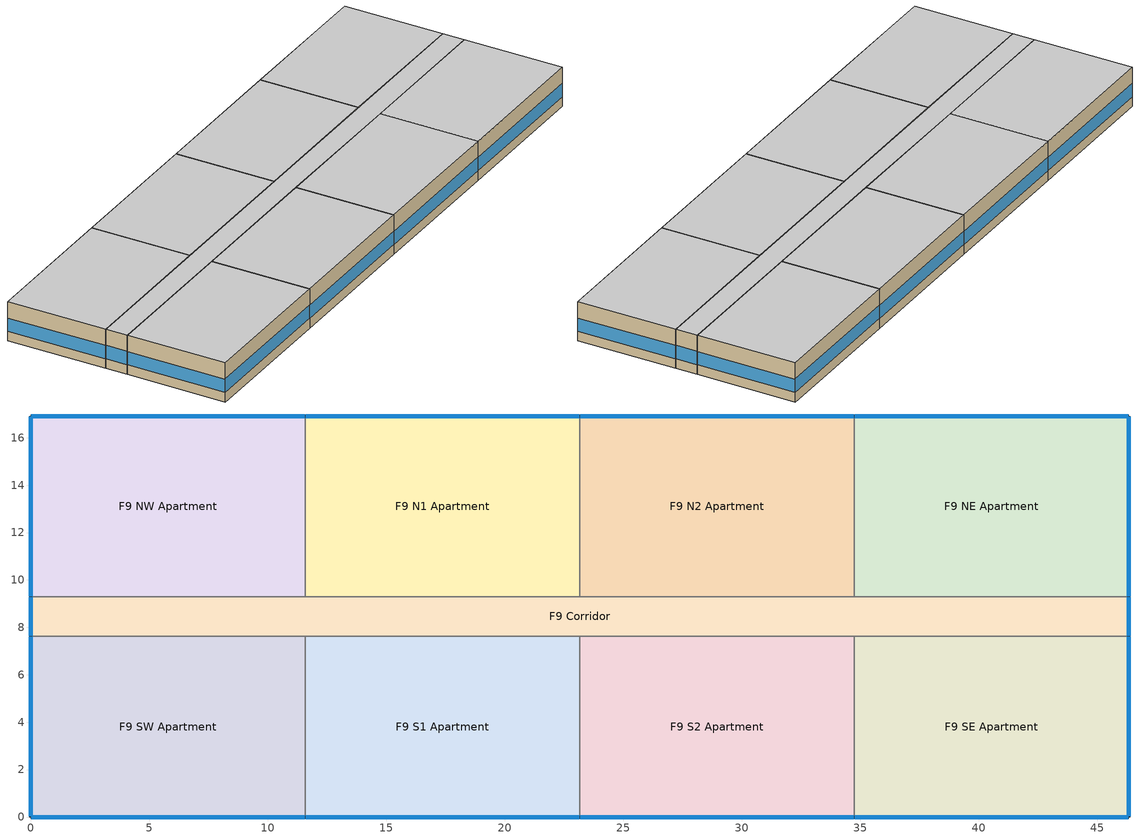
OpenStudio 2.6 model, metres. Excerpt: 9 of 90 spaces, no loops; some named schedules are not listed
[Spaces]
F9 SE Apartment
 floor to F8 SE Apartment: 46.33,7.62 46.33,0 34.75,0 34.75,7.62 z24.38
 wall outside: 34.75,0 46.33,0 46.33,7.62 z24.38:27.43
 wall to F9 S2 Apartment: 34.75,7.62 34.75,0 z24.38:27.43
 wall to F9 Corridor: 46.33,7.62 34.75,7.62 z24.38:27.43
 window: 46.33,0.03 46.33,7.59 z25.14:26.17; 34.77,0 46.3,0 z25.14:26.16
 ceiling to T SE Apartment: 46.33,0 46.33,7.62 34.75,7.62 34.75,0 z27.43
F9 N2 Apartment
 floor to F8 N2 Apartment: 34.75,16.92 34.75,9.3 23.16,9.3 23.16,16.92 z24.38
 wall outside: 34.75,16.92 23.16,16.92 z24.38:27.43
 wall to F9 NE Apartment: 34.75,9.3 34.75,16.92 z24.38:27.43
 wall to F9 Corridor: 23.16,9.3 34.75,9.3 z24.38:27.43
 wall to F9 N1 Apartment: 23.16,16.92 23.16,9.3 z24.38:27.43
 window: 34.72,16.92 23.19,16.92 z25.14:26.16
 ceiling to T N2 Apartment: 34.75,9.3 34.75,16.92 23.16,16.92 23.16,9.3 z27.43
F9 SW Apartment
 floor to F8 SW Apartment: 11.58,7.62 11.58,0 0,0 0,7.62 z24.38
 wall outside: 0,7.62 0,0 11.58,0 z24.38:27.43
 wall to F9 Corridor: 11.58,7.62 0,7.62 z24.38:27.43
 wall to F9 S1 Apartment: 11.58,0 11.58,7.62 z24.38:27.43
 window: 0.03,0 11.56,0 z25.14:26.16; 0,7.59 0,0.03 z25.14:26.17
 ceiling to T SW Apartment: 11.58,0 11.58,7.62 0,7.62 0,0 z27.43
F9 Corridor
 floor to F8 Corridor: 46.33,9.3 46.33,7.62 0,7.62 0,9.3 z24.38
 wall outside: 0,9.3 0,7.62 / 46.33,7.62 46.33,9.3 z24.38:27.43
 wall to F9 NE Apartment: 46.33,9.3 34.75,9.3 z24.38:27.43
 wall to F9 NW Apartment: 11.58,9.3 0,9.3 z24.38:27.43
 wall to F9 S1 Apartment: 11.58,7.62 23.16,7.62 z24.38:27.43
 wall to F9 N1 Apartment: 23.16,9.3 11.58,9.3 z24.38:27.43
 wall to F9 S2 Apartment: 23.16,7.62 34.75,7.62 z24.38:27.43
 window: 46.33,7.65 46.33,9.27 / 0,9.27 0,7.65 z25.14:26.19
 ceiling to T Corridor: 46.33,7.62 46.33,9.3 0,9.3 0,7.62 z27.43
F9 NE Apartment
 floor to F8 NE Apartment: 46.33,16.92 46.33,9.3 34.75,9.3 34.75,16.92 z24.38
 wall outside: 46.33,9.3 46.33,16.92 34.75,16.92 z24.38:27.43
 window: 46.33,9.32 46.33,16.89 z25.14:26.17; 46.3,16.92 34.77,16.92 z25.14:26.16
 ceiling to T NE Apartment: 46.33,9.3 46.33,16.92 34.75,16.92 34.75,9.3 z27.43
F9 S1 Apartment
 floor to F8 S1 Apartment: 23.16,7.62 23.16,0 11.58,0 11.58,7.62 z24.38
 wall outside: 11.58,0 23.16,0 z24.38:27.43
 wall to F9 S2 Apartment: 23.16,0 23.16,7.62 z24.38:27.43
 window: 11.61,0 23.14,0 z25.14:26.16
 ceiling to T S1 Apartment: 23.16,0 23.16,7.62 11.58,7.62 11.58,0 z27.43
F9 S2 Apartment
 floor to F8 S2 Apartment: 34.75,7.62 34.75,0 23.16,0 23.16,7.62 z24.38
 wall outside: 23.16,0 34.75,0 z24.38:27.43
 window: 23.19,0 34.72,0 z25.14:26.16
 ceiling to T S2 Apartment: 34.75,0 34.75,7.62 23.16,7.62 23.16,0 z27.43
F9 NW Apartment
 floor to F8 NW Apartment: 11.58,16.92 11.58,9.3 0,9.3 0,16.92 z24.38
 wall outside: 11.58,16.92 0,16.92 0,9.3 z24.38:27.43
 wall to F9 N1 Apartment: 11.58,9.3 11.58,16.92 z24.38:27.43
 window: 11.56,16.92 0.03,16.92 z25.14:26.16; 0,16.89 0,9.32 z25.14:26.17
 ceiling to T NW Apartment: 11.58,9.3 11.58,16.92 0,16.92 0,9.3 z27.43
F9 N1 Apartment
 floor to F8 N1 Apartment: 23.16,16.92 23.16,9.3 11.58,9.3 11.58,16.92 z24.38
 wall outside: 23.16,16.92 11.58,16.92 z24.38:27.43
 window: 23.14,16.92 11.61,16.92 z25.14:26.16
 ceiling to T N1 Apartment: 23.16,9.3 23.16,16.92 11.58,16.92 11.58,9.3 z27.43
[Site]
Calgary Intl AP_AB_CAN: Latitude {deg}=51.114; Longitude {deg}=-114.02; Time Zone {hr}=-7; Elevation {m}=1084.1; Terrain=City
[Building]
HighriseApartment-CAN_AB_Calgary.Intl.AP.718770_CWEC2016.epw created: 2019-05-17 15:21:51 +0000: North Axis {deg}=0; Default Construction Set=BTAP-Mass at hdd = 5000.0; Standards Number of Stories=10; Standards Number of Above Ground Stories=10; Standards Building Type=NECB2017_HighriseApartment
[Site:WaterMainsTemperature]
Calculation Method=Correlation; Annual Average Outdoor Air Temperature {C}=5; Maximum Difference In Monthly Average Outdoor Air Temperatures {deltaC}=23.3
[Site:GroundTemperature:BuildingSurface]
19.527, 19.502, 19.536, 19.598, 20.002, 21.64, 22.225, 22.375, 21.449, 20.121, 19.802, 19.633
[SizingPeriod:DesignDay] Barometric Pressure {Pa}=88961; Sky Clearness=0; Rain Indicator=0; Snow Indicator=0; Day of Month=21; Daylight Saving Time Indicator=0; Humidity Indicating Type=Wetbulb; Dry-Bulb Temperature Range Modifier Type=DefaultMultipliers
Name | Maximum Dry-Bulb Temperature {C} | Daily Dry-Bulb Temperature Range {deltaC} | Humidity Indicating Conditions at Maximum Dry-Bulb | Wind Speed {m/s} | Wind Direction {deg} | Month | Day Type | Solar Model Indicator | ASHRAE Taub | ASHRAE Taud
Calgary Intl AP Ann Htg 99.6% Condns DB | -28.5 | 0 | -28.5 | 2.9 | 200 | 1 | WinterDesignDay | ASHRAEClearSky
Calgary Intl AP Ann Clg .4% Condns DB=>MWB | 28.5 | 12.1 | 16.1 | 4.5 | 160 | 7 | SummerDesignDay | ASHRAETau | 0.339 | 2.421
[Material:NoMass] Roughness=Smooth; Thermal Absorptance=0.9; Solar Absorptance=0.7
Name | Thermal Resistance {m2-K/W} | Visible Absorptance
Typical Carpet Pad | 0.21648 | 0.8
Typical Insulation 1 | 5.91238 | 0.7
Typical Insulation 2 | 4.49096 | 0.7
Typical Insulation 3 | 7.24636 | 0.7
Typical Carpet Pad 2 | 1.25503 | 0.8
Typical Carpet Pad 3 | 3.45515 | 0.8
Typical Insulation 4 | 0.526298 | 0.7
Typical Insulation 5 | 0.526316 | 0.7
[Material]
Name | Roughness | Thickness {m} | Conductivity {W/m-K} | Density {kg/m3} | Specific Heat {J/kg-K} | Thermal Absorptance | Solar Absorptance | Visible Absorptance
100mm Normalweight concrete floor | MediumSmooth | 0.1016 | 2.31 | 2322 | 832
G01 13mm gypsum board | Smooth | 0.0127 | 0.16 | 800 | 1090 | 0.9 | 0.7 | 0.5
G05 25mm wood | MediumSmooth | 0.0254 | 0.15 | 608 | 1630 | 0.9 | 0.5 | 0.5
4 in. Normalweight Concrete Floor | MediumRough | 0.1016 | 2.31 | 2322 | 832 | 0.9 | 0.7 | 0.7
1IN Stucco | Smooth | 0.0253 | 0.6918 | 1858 | 837 | 0.9 | 0.7 | 0.92
8IN CONCRETE HW RefBldg | Rough | 0.2032 | 1.311 | 2240 | 836.8 | 0.9 | 0.7 | 0.7
1/2IN Gypsum | Smooth | 0.0127 | 0.16 | 784.9 | 830 | 0.9 | 0.4 | 0.4
Metal Roof Surface; F08 Metal surface | Smooth | 0.0008 | 45.28 | 7824 | 500 | 0.9 | 0.7 | 0.7
6 in. Normalweight Concrete Floor | MediumRough | 0.1524 | 2.31 | 2322 | 832 | 0.9 | 0.7 | 0.7
[Construction]
BTAP-Int-Floor: 100mm Normalweight concrete floor, Typical Carpet Pad
BTAP-Int-Wall: G01 13mm gypsum board, G01 13mm gypsum board
BTAP-Int-Ceiling: Typical Carpet Pad, 100mm Normalweight concrete floor
BTAP-Ext-DaylightDiffuser: SimpleGlazing
BTAP-Int-Door: G05 25mm wood
BTAP-Ext-Floor-Mass:U-0.162: Typical Insulation 1, 4 in. Normalweight Concrete Floor, Typical Carpet Pad
BTAP-Ext-Wall-Mass:U-0.21: 1IN Stucco, 8IN CONCRETE HW RefBldg, Typical Insulation 2, 1/2IN Gypsum
BTAP-Ext-Roof-Metal:U-0.138: Metal Roof Surface, Typical Insulation 3
BTAP-Grnd-Floor-Mass:U-0.757: 6 in. Normalweight Concrete Floor, Typical Carpet Pad 2
BTAP-Grnd-Roof-Mass:U-0.284: 6 in. Normalweight Concrete Floor, Typical Carpet Pad 3
BTAP-Ext-Door:U-1.9000000000000001: F08 Metal surface, Typical Insulation 4
BTAP-Ext-OverHeadDoor:U-1.9000000000000001: Typical Insulation 5
BTAP-Ext-DaylightDiffuser:U=0.190 SHGC=0.600: SimpleGlazing:U=0.190 SHGC=0.600
[DefaultConstructionSet]
BTAP-Mass at hdd = 5000.0: Default Exterior Surface Constructions=BTAP-Mass at hdd = 5000.0; Default Interior Surface Constructions=Default Surface Constructions 2; Default Ground Contact Surface Constructions=BTAP-Mass at hdd = 5000.0 1; Default Exterior SubSurface Constructions=BTAP-Mass at hdd = 5000.0; Default Interior SubSurface Constructions=Default Sub Surface Constructions 2; Interior Partition Construction=BTAP-Int-Door
[DefaultSurfaceConstructions]
Name | Floor Construction | Wall Construction | Roof Ceiling Construction
Default Surface Constructions 2 | BTAP-Int-Floor | BTAP-Int-Wall | BTAP-Int-Ceiling
BTAP-Mass at hdd = 5000.0 | BTAP-Ext-Floor-Mass:U-0.162 | BTAP-Ext-Wall-Mass:U-0.21 | BTAP-Ext-Roof-Metal:U-0.138
BTAP-Mass at hdd = 5000.0 1 | BTAP-Grnd-Floor-Mass:U-0.757 | BTAP-Grnd-Roof-Mass:U-0.284 | BTAP-Grnd-Roof-Mass:U-0.284
[DefaultSubSurfaceConstructions]
Name | Fixed Window Construction | Operable Window Construction | Door Construction | Glass Door Construction | Overhead Door Construction | Skylight Construction | Tubular Daylight Dome Construction | Tubular Daylight Diffuser Construction
Default Sub Surface Constructions 2 | BTAP-Ext-DaylightDiffuser | BTAP-Ext-DaylightDiffuser | BTAP-Int-Door
BTAP-Mass at hdd = 5000.0 | BTAP-Ext-DaylightDiffuser:U=0.190 SHGC=0.600 | BTAP-Ext-DaylightDiffuser:U=0.190 SHGC=0.600 | BTAP-Ext-Door:U-1.9000000000000001 | BTAP-Ext-DaylightDiffuser:U=0.190 SHGC=0.600 | BTAP-Ext-OverHeadDoor:U-1.9000000000000001 | BTAP-Ext-DaylightDiffuser:U=0.190 SHGC=0.600 | BTAP-Ext-DaylightDiffuser:U=0.190 SHGC=0.600 | BTAP-Ext-DaylightDiffuser:U=0.190 SHGC=0.600
[WindowMaterial:SimpleGlazingSystem] Solar Heat Gain Coefficient=0.6; Visible Transmittance=0.21
Name | U-Factor {W/m2-K}
SimpleGlazing | 2.2
SimpleGlazing:U=0.190 SHGC=0.600 | 1.9
[Space] Building Story=Building Story 9; Part of Total Floor Area=Yes
Name | Space Type | Thermal Zone
F9 SE Apartment | Space Function Dwelling units general | Sp-F9 SE Apartment Sys-1 Flr-10 Sch-G HPlcmt-south ZN
F9 S1 Apartment | Space Function Dwelling units general | Sp-F9 S1 Apartment Sys-1 Flr-10 Sch-G HPlcmt-south ZN
F9 NW Apartment | Space Function Dwelling units general | Sp-F9 NW Apartment Sys-1 Flr-10 Sch-G HPlcmt-north ZN
F9 NE Apartment | Space Function Dwelling units general | Sp-F9 NE Apartment Sys-1 Flr-10 Sch-G HPlcmt-north ZN
F9 N2 Apartment | Space Function Dwelling units general | Sp-F9 N2 Apartment Sys-1 Flr-10 Sch-G HPlcmt-north ZN
F9 S2 Apartment | Space Function Dwelling units general | Sp-F9 S2 Apartment Sys-1 Flr-10 Sch-G HPlcmt-south ZN
F9 N1 Apartment | Space Function Dwelling units general | Sp-F9 N1 Apartment Sys-1 Flr-10 Sch-G HPlcmt-north ZN
F9 SW Apartment | Space Function Dwelling units general | Sp-F9 SW Apartment Sys-1 Flr-10 Sch-G HPlcmt-south ZN
F9 Corridor | Space Function Corridor/Transition area other-sch-G | Sp-F9 Corridor Sys-1 Flr-10 Sch-G HPlcmt-east ZN
[EvaporativeFluidCooler:SingleSpeed]
Central Tower: Design Air Flow Rate {m3/s}=autosize; Fan Power at Design Air Flow Rate {W}=autosize; Design Spray Water Flow Rate {m3/s}=0.002208; Performance Input Method=UFactorTimesAreaAndDesignWaterFlowRate; U-factor Times Area Value at Design Air Flow Rate {W/K}=autosize; Design Water Flow Rate {m3/s}=autosize; Capacity Control=FanCycling; Sizing Factor=1; Evaporation Loss Mode=SaturatedExit; Drift Loss Percent {percent}=0.008; Blowdown Calculation Mode=ConcentrationRatio; Blowdown Concentration Ratio=3
[BuildingStory]
Building Story 9: Nominal Z Coordinate {m}=24.3828
[SpaceType] Standards Building Type=Space Function
Name | Default Schedule Set | Design Specification Outdoor Air Object | Standards Space Type
Space Function Corridor/Transition area other-sch-G | Space Function Corridor/Transition area other-sch-G Schedule Set | Space Function Corridor/Transition area other-sch-G Ventilation | Corridor/Transition area other-sch-G
Space Function Dwelling units general | Space Function Dwelling units general Schedule Set | Space Function Dwelling units general Ventilation | Dwelling units general
[People:Definition] Number of People Calculation Method=People/Area; Fraction Radiant=0.3
Name | People per Space Floor Area {person/m2}
Space Function Corridor/Transition area other-sch-G People Definition | 0.0100036
Space Function Dwelling units general People Definition | 0.0400145
[People] Work Efficiency Schedule=Work Efficiency Schedule; Clothing Insulation Schedule=Clothing Schedule; Air Velocity Schedule=Air Velocity Schedule; Multiplier=1
Name | People Definition | Space or SpaceType
Space Function Corridor/Transition area other-sch-G People | Space Function Corridor/Transition area other-sch-G People Definition | Space Function Corridor/Transition area other-sch-G
Space Function Dwelling units general People | Space Function Dwelling units general People Definition | Space Function Dwelling units general
[Lights:Definition] Design Level Calculation Method=Watts/Area; Fraction Radiant=0.5; Fraction Visible=0.2
Name | Watts per Space Floor Area {W/m2}
Space Function Corridor/Transition area other-sch-G Lights Definition | 7.10258
Space Function Dwelling units general Lights Definition | 5.00182
[Lights] Fraction Replaceable=1
Name | Lights Definition | Space or SpaceType
Space Function Corridor/Transition area other-sch-G Lights | Space Function Corridor/Transition area other-sch-G Lights Definition | Space Function Corridor/Transition area other-sch-G
Space Function Dwelling units general Lights | Space Function Dwelling units general Lights Definition | Space Function Dwelling units general
[DesignSpecification:OutdoorAir] Outdoor Air Method=Sum; Outdoor Air Flow per Person {m3/s-person}=0; Outdoor Air Flow Rate {m3/s}=0; Outdoor Air Flow Air Changes per Hour {1/hr}=0
Name | Outdoor Air Flow per Floor Area {m3/s-m2}
Space Function Corridor/Transition area other-sch-G Ventilation | 0.0003048
Space Function Dwelling units general Ventilation | 0.00039624
[DefaultScheduleSet] Number of People Schedule=NECB-G-Occupancy; People Activity Level Schedule=NECB-Activity; Lighting Schedule=NECB-G-Lighting; Electric Equipment Schedule=NECB-G-Electric-Equipment; Infiltration Schedule=Always On
Space Function Corridor/Transition area other-sch-G Schedule Set; Space Function Dwelling units general Schedule Set
[ThermostatSetpoint:DualSetpoint] Heating Setpoint Temperature Schedule=NECB-G-Thermostat Setpoint-Heating; Cooling Setpoint Temperature Schedule=NECB-G-Thermostat Setpoint-Cooling
Space Function Dwelling units general Thermostat 151; Space Function Dwelling units general Thermostat 152; Space Function Dwelling units general Thermostat 153; Space Function Dwelling units general Thermostat 154; Space Function Corridor/Transition area other-sch-G Thermostat 20; Space Function Dwelling units general Thermostat 155; Space Function Dwelling units general Thermostat 156; Space Function Dwelling units general Thermostat 157; Space Function Dwelling units general Thermostat 158
[ElectricEquipment:Definition]
Space Function Dwelling units general Elec Equip Definition: Design Level Calculation Method=Watts/Area; Watts per Space Floor Area {W/m2}=5.00182; Fraction Radiant=0.5
[ElectricEquipment]
Space Function Dwelling units general Elec Equip: Electric Equipment Definition=Space Function Dwelling units general Elec Equip Definition; Space or SpaceType=Space Function Dwelling units general
[SpaceInfiltration:DesignFlowRate] Schedule=Always On Discrete; Design Flow Rate Calculation Method=Flow/ExteriorArea; Flow per Exterior Surface Area {m3/s-m2}=0.00025; Constant Term Coefficient=0; Temperature Term Coefficient=0; Velocity Term Coefficient=0.224; Velocity Squared Term Coefficient=0
Name | Space or SpaceType
F9 Corridor Infiltration | F9 Corridor
F9 N1 Apartment Infiltration | F9 N1 Apartment
F9 N2 Apartment Infiltration | F9 N2 Apartment
F9 NE Apartment Infiltration | F9 NE Apartment
F9 NW Apartment Infiltration | F9 NW Apartment
F9 S1 Apartment Infiltration | F9 S1 Apartment
F9 S2 Apartment Infiltration | F9 S2 Apartment
F9 SE Apartment Infiltration | F9 SE Apartment
F9 SW Apartment Infiltration | F9 SW Apartment
[ThermalZone] Use Ideal Air Loads=No
Name | Thermostat
Sp-F9 N1 Apartment Sys-1 Flr-10 Sch-G HPlcmt-north ZN | Space Function Dwelling units general Thermostat 151
Sp-F9 N2 Apartment Sys-1 Flr-10 Sch-G HPlcmt-north ZN | Space Function Dwelling units general Thermostat 152
Sp-F9 NE Apartment Sys-1 Flr-10 Sch-G HPlcmt-north ZN | Space Function Dwelling units general Thermostat 153
Sp-F9 NW Apartment Sys-1 Flr-10 Sch-G HPlcmt-north ZN | Space Function Dwelling units general Thermostat 154
Sp-F9 Corridor Sys-1 Flr-10 Sch-G HPlcmt-east ZN | Space Function Corridor/Transition area other-sch-G Thermostat 20
Sp-F9 S1 Apartment Sys-1 Flr-10 Sch-G HPlcmt-south ZN | Space Function Dwelling units general Thermostat 155
Sp-F9 S2 Apartment Sys-1 Flr-10 Sch-G HPlcmt-south ZN | Space Function Dwelling units general Thermostat 156
Sp-F9 SE Apartment Sys-1 Flr-10 Sch-G HPlcmt-south ZN | Space Function Dwelling units general Thermostat 157
Sp-F9 SW Apartment Sys-1 Flr-10 Sch-G HPlcmt-south ZN | Space Function Dwelling units general Thermostat 158
[HeatExchanger:AirToAir:SensibleAndLatent] Availability Schedule=Always On Discrete; Nominal Supply Air Flow Rate {m3/s}=autosize; Sensible Effectiveness at 100% Heating Air Flow=0.5; Latent Effectiveness at 100% Heating Air Flow=0.5; Sensible Effectiveness at 75% Heating Air Flow=0.5; Latent Effectiveness at 75% Heating Air Flow=0.5; Sensible Effectiveness at 100% Cooling Air Flow=0.5; Latent Effectiveness at 100% Cooling Air Flow=0.5; Sensible Effectiveness at 75% Cooling Air Flow=0.5; Latent Effectiveness at 75% Cooling Air Flow=0.5; Supply Air Outlet Temperature Control=Yes; Heat Exchanger Type=Rotary; Frost Control Type=ExhaustOnly; Threshold Temperature {C}=-23.3; Initial Defrost Time Fraction=0.167; Rate of Defrost Time Fraction Increase {1/K}=1.44; Economizer Lockout=Yes
Name | Nominal Electric Power {W}
Sys_1_Make-up air unit ERV | 2201.89
Sys_6_VAV with Reheat ERV | 76.6976
[AvailabilityManager:NightCycle] Control Type=CycleOnAny; Thermostat Tolerance {deltaC}=1; Cycling Run Time {s}=3600
Availability Manager Night Cycle 1; Availability Manager Night Cycle 2
[Coil:Cooling:DX:VariableSpeed:SpeedData] Reference Unit Gross Rated Total Cooling Capacity {W}=8914.19; Reference Unit Gross Rated Sensible Heat Ratio=0.79; Reference Unit Rated Air Flow Rate {m3/s}=0.944
Name | Reference Unit Gross Rated Cooling COP | Total Cooling Capacity Function of Temperature Curve | Total Cooling Capacity Function of Air Flow Fraction Curve | Energy Input Ratio Function of Temperature Curve | Energy Input Ratio Function of Air Flow Fraction Curve
Coil Cooling DX Variable Speed Speed Data 1 | 3.96 | Mitsubishi Hyper Heating VRF CCAPFT curve | Mitsubishi Hyper Heating VRF CCAPFFF curve | Mitsubishi Hyper Heating VRF CEIRFT curve | Mitsubishi Hyper Heating VRF CEIRFFF curve
Coil Cooling DX Variable Speed Speed Data 2 | 3.13 | Mitsubishi Hyper Heating VRF CCAPFT curve 1 | Mitsubishi Hyper Heating VRF CCAPFFF curve 1 | Mitsubishi Hyper Heating VRF CEIRFT curve 1 | Mitsubishi Hyper Heating VRF CEIRFFF curve 1
[Coil:Heating:DX:VariableSpeed:SpeedData] Reference Unit Gross Rated Heating Capacity {W}=9124.85; Reference Unit Rated Air Flow Rate {m3/s}=0.653
Name | Reference Unit Gross Rated Heating COP | Heating Capacity Function of Temperature Curve | Total  Heating Capacity Function of Air Flow Fraction Curve | Energy Input Ratio Function of Temperature Curve | Energy Input Ratio Function of Air Flow Fraction Curve
Coil Heating DX Variable Speed Speed Data 1 | 4 | Mitsubishi Hyper Heating VRF HCAPFT curve | Mitsubishi Hyper Heating VRF HCAPFFF curve | Mitsubishi Hyper Heating VRF HEIRFT curve | Mitsubishi Hyper Heating VRF HEIRFFF curve
Coil Heating DX Variable Speed Speed Data 2 | 3.37 | Mitsubishi Hyper Heating VRF HCAPFT curve 1 | Mitsubishi Hyper Heating VRF HCAPFFF curve 1 | Mitsubishi Hyper Heating VRF HEIRFT curve 1 | Mitsubishi Hyper Heating VRF HEIRFFF curve 1
[SetpointManager:OutdoorAirPretreat] Minimum Setpoint Temperature {C}=-99; Maximum Setpoint Temperature {C}=99; Minimum Setpoint Humidity Ratio {kgWater/kgDryAir}=1e-05; Maximum Setpoint Humidity Ratio {kgWater/kgDryAir}=1
Setpoint Manager Outdoor Air Pretreat 3; Setpoint Manager Outdoor Air Pretreat 2
[Schedule:Ruleset]
Clothing Schedule: Default Day Schedule=Clothing Schedule Default Winter Clothes
Air Velocity Schedule: Default Day Schedule=Air Velocity Schedule Default
Work Efficiency Schedule: Default Day Schedule=Work Efficiency Schedule Default
NECB-G-Occupancy: Default Day Schedule=NECB-G-Occupancy Default
NECB-Activity: Default Day Schedule=NECB-Activity Default; Summer Design Day Schedule=NECB-Activity Summer Design Day; Winter Design Day Schedule=NECB-Activity Winter Design Day
NECB-G-Lighting: Default Day Schedule=NECB-G-Lighting Default
NECB-G-Electric-Equipment: Default Day Schedule=NECB-G-Electric-Equipment Default
Always On: Default Day Schedule=Always On Default
NECB-G-Thermostat Setpoint-Heating: Default Day Schedule=NECB-G-Thermostat Setpoint-Heating Default
NECB-G-Thermostat Setpoint-Cooling: Default Day Schedule=NECB-G-Thermostat Setpoint-Cooling Default
[Schedule:Day]
NECB-G-Thermostat Setpoint-Heating Default: 1, 0, 22, 7, 0, 18, 8, 0, 20, 24, 0, 22
NECB-G-Thermostat Setpoint-Cooling Default: 24, 0, 24
[Schedule:Rule] Date Specification Type=DateRange; Start Month=1; Start Day=1; End Month=12; End Day=31
Name | Schedule Ruleset | Rule Order | Day Schedule | Apply Monday | Apply Tuesday | Apply Wednesday | Apply Thursday | Apply Friday | Apply Saturday | Apply Sunday
Schedule Rule 11 | NECB-G-Thermostat Setpoint-Heating | 2 | NECB-G-Thermostat Setpoint-Heating Default|Wkdy Day | Yes | Yes | Yes | Yes | Yes
Schedule Rule 12 | NECB-G-Thermostat Setpoint-Heating | 1 | NECB-G-Thermostat Setpoint-Heating Sat Day |  |  |  |  |  | Yes
Schedule Rule 13 | NECB-G-Thermostat Setpoint-Heating | 0 | NECB-G-Thermostat Setpoint-Heating Sun|Hol Day |  |  |  |  |  |  | Yes
Schedule Rule 14 | NECB-G-Thermostat Setpoint-Cooling | 2 | NECB-G-Thermostat Setpoint-Cooling Default|Wkdy Day | Yes | Yes | Yes | Yes | Yes
Schedule Rule 15 | NECB-G-Thermostat Setpoint-Cooling | 1 | NECB-G-Thermostat Setpoint-Cooling Sat Day |  |  |  |  |  | Yes
[Schedule:Constant]
Always On Discrete: Value=1
[Curve:Biquadratic] Minimum Value of x=15
Name | Coefficient1 Constant | Coefficient2 x | Coefficient3 x**2 | Coefficient4 y | Coefficient5 y**2 | Coefficient6 x*y | Maximum Value of x | Minimum Value of y | Maximum Value of y
Mitsubishi Hyper Heating VRF CCAPFT curve; Mitsubishi Hyper Heating VRF CCAPFT curve 1 | 0.178303 | 0.0531409 | -0.000326454 | 0.00852964 | -0.000128919 | -0.000313914 | 24 | -5 | 43
Mitsubishi Hyper Heating VRF CEIRFT curve; Mitsubishi Hyper Heating VRF CEIRFT curve 1 | 0.4084 | 0.0256637 | -0.000468567 | -0.00718285 | 0.000344681 | 9.99616e-05 | 24 | -5 | 43
Mitsubishi Hyper Heating VRF HCAPFT curve; Mitsubishi Hyper Heating VRF HCAPFT curve 1 | 1.41267 | -0.00563794 | -0.000543811 | 0.0255898 | -0.000337004 | -0.00108661 | 27 | -20 | 15
Mitsubishi Hyper Heating VRF HEIRFT curve; Mitsubishi Hyper Heating VRF HEIRFT curve 1 | 1.14888 | 0.0582594 | -0.00247355 | -0.0220304 | -7.01977e-05 | -0.00028168 | 27 | -20 | 15
[Curve:Quadratic] Coefficient3 x**2=0
Name | Coefficient1 Constant | Coefficient2 x | Minimum Value of x | Maximum Value of x
Mitsubishi Hyper Heating VRF CCAPFFF curve; Mitsubishi Hyper Heating VRF HCAPFFF curve; Mitsubishi Hyper Heating VRF CCAPFFF curve 1; Mitsubishi Hyper Heating VRF HCAPFFF curve 1 | 0.8 | 0.2 | 0.5 | 1.5
Mitsubishi Hyper Heating VRF CEIRFFF curve; Mitsubishi Hyper Heating VRF HEIRFFF curve; Mitsubishi Hyper Heating VRF CEIRFFF curve 1; Mitsubishi Hyper Heating VRF HEIRFFF curve 1 | 1 | 0 | 0 | 1
